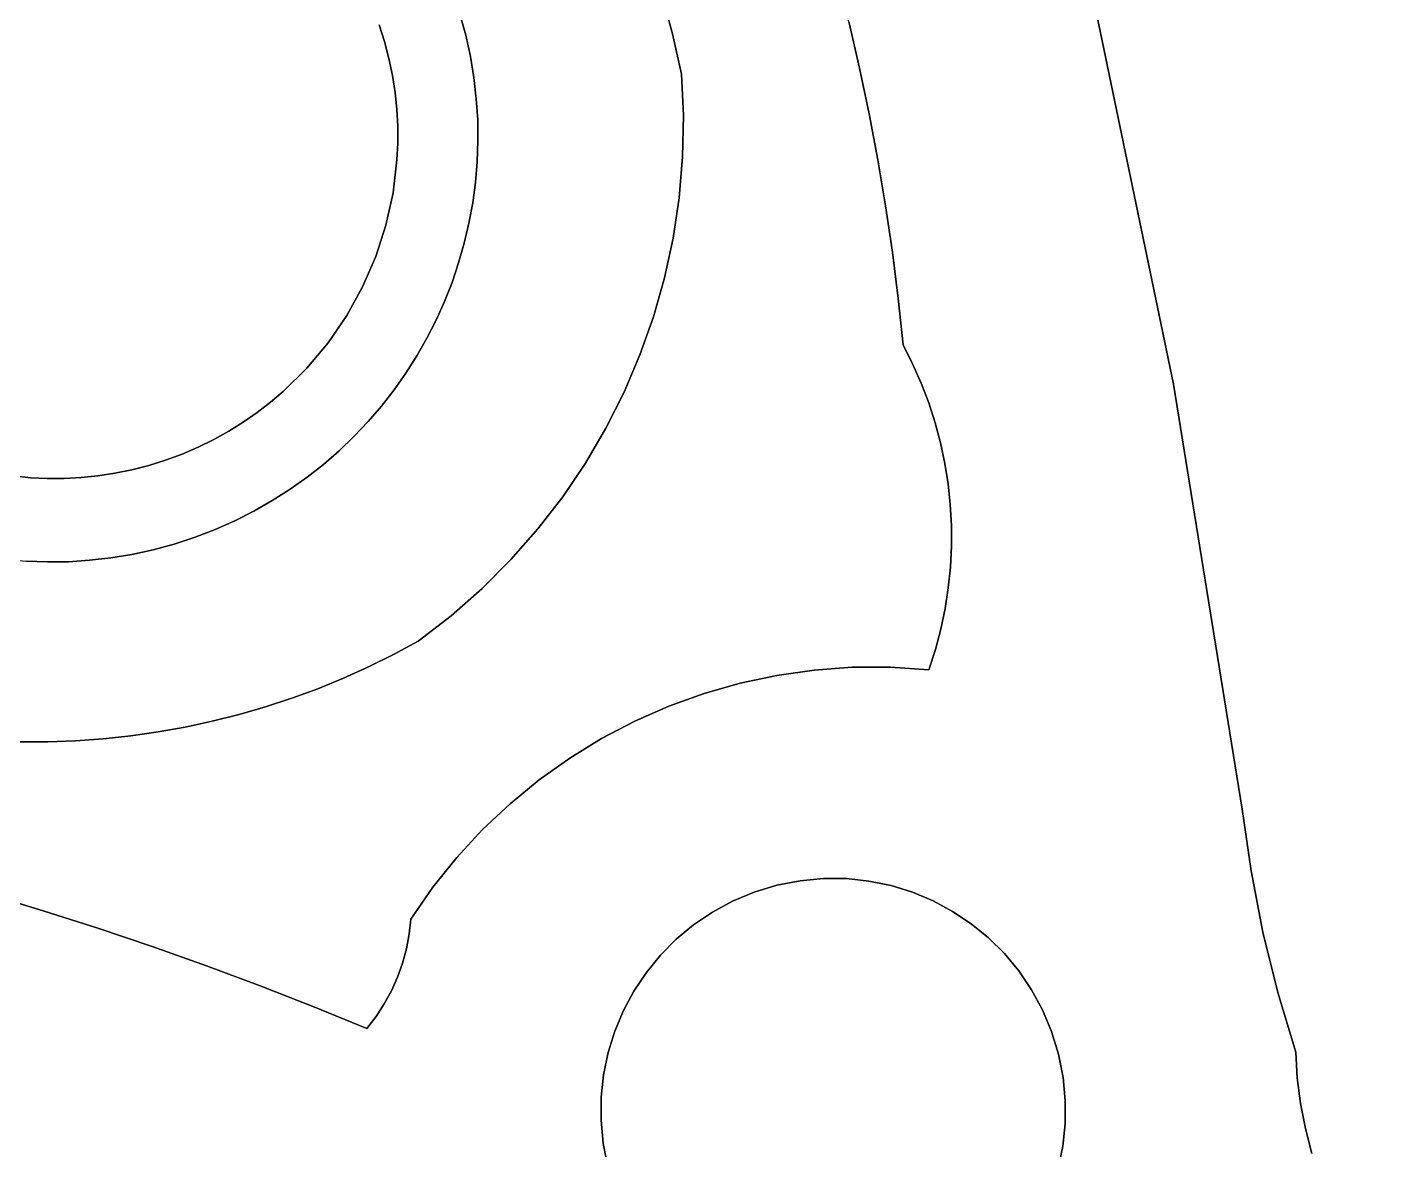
# Model space of a CAD drawing. Header units: inches. Extents: x 37.5 to 70.3, y 17.4 to 61.6.
# Drawn here: x 61.742 to 64.968, y 32.928 to 35.595 of the extents above; entities that cross this region are included whole.
import ezdxf

# ---------------------------------------------------------------- set-up
doc = ezdxf.new("R2010")
doc.units = ezdxf.units.IN
doc.layers.add('SURFACES_FOR_SKETCHUP', color=7, linetype='Continuous')

msp = doc.modelspace()

# ---------------------------------------------------------------- linework, layer by layer
at = {"layer": 'SURFACES_FOR_SKETCHUP'}
for points, invisible_edges in [([(67.5216, 36.4941), (64.2081, 35.9778), (65.8651, 35.458)], 10), ([(61.0759, 35.6958), (62.5385, 34.9782), (61.5438, 36.1078)], 11), ([(62.166, 36.0683), (61.5438, 36.1078), (62.5385, 34.9782)], 11), ([(62.578, 35.6004), (62.166, 36.0683), (62.5385, 34.9782)], 11), ([(63.6934, 35.6053), (63.7184, 35.4973), (64.2081, 35.9778)], 10), ([(63.7184, 35.4973), (63.7412, 35.3888), (64.2081, 35.9778)], 10), ([(63.7412, 35.3888), (63.7618, 35.2798), (64.2081, 35.9778)], 10), ([(64.4637, 34.7469), (64.2081, 35.9778), (63.7618, 35.2798)], 10), ([(64.4637, 34.7469), (65.8387, 35.3444), (64.2081, 35.9778)], 3), ([(65.8504, 35.4015), (64.2081, 35.9778), (65.8387, 35.3444)], 3), ([(65.8651, 35.458), (64.2081, 35.9778), (65.8504, 35.4015)], 3), ([(62.7833, 35.5754), (63.2179, 35.7654), (62.7696, 35.6256)], 3), ([(63.2179, 35.7654), (62.7833, 35.5754), (63.2487, 35.6729)], 3), ([(61.4485, 34.6057), (62.0707, 34.5662), (61.0759, 35.6958)], 11), ([(62.5385, 34.9782), (61.0759, 35.6958), (62.0707, 34.5662)], 11), ([(63.2746, 35.5789), (63.6661, 35.7127), (63.2487, 35.6729)], 3), ([(63.6661, 35.7127), (63.2746, 35.5789), (63.6934, 35.6053)], 3), ([(62.7942, 35.5251), (63.2487, 35.6729), (62.7833, 35.5754)], 3), ([(63.2487, 35.6729), (62.7942, 35.5251), (63.2746, 35.5789)], 3), ([(62.5906, 35.5604), (62.7696, 35.6256), (62.578, 35.6004)], 3), ([(62.7696, 35.6256), (62.5906, 35.5604), (62.7833, 35.5754)], 3), ([(62.5385, 34.9782), (62.5696, 35.0499), (62.578, 35.6004)], 10), ([(62.5906, 35.5604), (62.578, 35.6004), (62.5696, 35.0499)], 10), ([(63.2957, 35.4834), (63.6934, 35.6053), (63.2746, 35.5789)], 3), ([(63.6934, 35.6053), (63.2957, 35.4834), (63.7184, 35.4973)], 3), ([(62.5696, 35.0499), (62.5937, 35.1244), (62.5906, 35.5604)], 10), ([(62.601, 35.5202), (62.7833, 35.5754), (62.5906, 35.5604)], 3), ([(62.601, 35.5202), (62.5906, 35.5604), (62.5937, 35.1244)], 10), ([(62.7833, 35.5754), (62.601, 35.5202), (62.7942, 35.5251)], 3), ([(62.8026, 35.4748), (63.2746, 35.5789), (62.7942, 35.5251)], 3), ([(63.2746, 35.5789), (62.8026, 35.4748), (63.2957, 35.4834)], 3), ([(62.6093, 35.48), (62.7942, 35.5251), (62.601, 35.5202)], 3), ([(62.7942, 35.5251), (62.6093, 35.48), (62.8026, 35.4748)], 3), ([(62.5937, 35.1244), (62.6106, 35.2012), (62.601, 35.5202)], 10), ([(62.6093, 35.48), (62.601, 35.5202), (62.6106, 35.2012)], 10), ([(63.3001, 35.3847), (63.7184, 35.4973), (63.2957, 35.4834)], 3), ([(63.7184, 35.4973), (63.3001, 35.3847), (63.7412, 35.3888)], 3), ([(62.6155, 35.4397), (62.8026, 35.4748), (62.6093, 35.48)], 3), ([(62.62, 35.2797), (62.6093, 35.48), (62.6106, 35.2012)], 3), ([(62.6155, 35.4397), (62.6093, 35.48), (62.62, 35.2797)], 10), ([(62.8026, 35.4748), (62.6155, 35.4397), (62.8084, 35.4245)], 3), ([(62.8026, 35.4748), (62.8084, 35.4245), (63.2957, 35.4834)], 10), ([(63.3001, 35.3847), (63.2957, 35.4834), (62.8084, 35.4245)], 10), ([(62.6196, 35.3995), (62.8084, 35.4245), (62.6155, 35.4397)], 3), ([(62.6155, 35.4397), (62.62, 35.2797), (62.6196, 35.3995)], 3), ([(62.8084, 35.4245), (62.6196, 35.3995), (62.8116, 35.3744)], 3), ([(63.3001, 35.3847), (62.8084, 35.4245), (62.8116, 35.3744)], 9), ([(62.6217, 35.3593), (62.8116, 35.3744), (62.6196, 35.3995)], 3), ([(62.6217, 35.3593), (62.6196, 35.3995), (62.6218, 35.3194)], 2), ([(62.62, 35.2797), (62.6218, 35.3194), (62.6196, 35.3995)], 10), ([(62.8116, 35.3744), (62.6217, 35.3593), (62.8123, 35.3246)], 3), ([(62.6218, 35.3194), (62.8123, 35.3246), (62.6217, 35.3593)], 3), ([(63.3001, 35.3847), (62.8116, 35.3744), (62.8123, 35.3246)], 9), ([(63.3001, 35.3847), (62.8123, 35.3246), (63.2981, 35.2867)], 3), ([(63.7412, 35.3888), (63.2981, 35.2867), (63.7618, 35.2798)], 3), ([(63.2981, 35.2867), (63.7412, 35.3888), (63.3001, 35.3847)], 3), ([(65.8387, 35.3444), (64.4637, 34.7469), (65.83, 35.2869)], 3), ([(62.6218, 35.3194), (62.62, 35.2797), (62.8106, 35.275)], 10), ([(62.8106, 35.275), (62.8123, 35.3246), (62.6218, 35.3194)], 10), ([(62.8106, 35.275), (63.2981, 35.2867), (62.8123, 35.3246)], 3), ([(62.62, 35.2797), (62.6106, 35.2012), (62.8064, 35.2258)], 10), ([(62.8064, 35.2258), (62.8106, 35.275), (62.62, 35.2797)], 10), ([(62.8064, 35.2258), (63.2899, 35.1896), (62.8106, 35.275)], 3), ([(63.2981, 35.2867), (62.8106, 35.275), (63.2899, 35.1896)], 3), ([(63.2899, 35.1896), (63.7618, 35.2798), (63.2981, 35.2867)], 3), ([(63.7618, 35.2798), (63.2899, 35.1896), (63.7802, 35.1704)], 3), ([(63.7618, 35.2798), (63.7802, 35.1704), (64.4637, 34.7469)], 10), ([(65.83, 35.2869), (64.4637, 34.7469), (65.8244, 35.229)], 3), ([(62.6106, 35.2012), (62.5937, 35.1244), (62.791, 35.1289)], 10), ([(62.7998, 35.1771), (62.8064, 35.2258), (62.6106, 35.2012)], 10), ([(62.791, 35.1289), (62.7998, 35.1771), (62.6106, 35.2012)], 10), ([(62.7998, 35.1771), (63.2755, 35.0938), (62.8064, 35.2258)], 3), ([(63.2899, 35.1896), (62.8064, 35.2258), (63.2755, 35.0938)], 3), ([(65.8244, 35.229), (64.4637, 34.7469), (65.8218, 35.1709)], 3), ([(62.791, 35.1289), (63.2755, 35.0938), (62.7998, 35.1771)], 3), ([(63.2755, 35.0938), (63.7802, 35.1704), (63.2899, 35.1896)], 3), ([(63.7802, 35.1704), (63.2755, 35.0938), (63.7963, 35.0605)], 3), ([(63.7802, 35.1704), (63.7963, 35.0605), (64.4637, 34.7469)], 10), ([(65.8218, 35.1709), (64.4637, 34.7469), (65.8223, 35.1127)], 3), ([(62.5937, 35.1244), (62.5696, 35.0499), (62.7664, 35.0345)], 10), ([(62.7798, 35.0814), (62.791, 35.1289), (62.5937, 35.1244)], 10), ([(62.7664, 35.0345), (62.7798, 35.0814), (62.5937, 35.1244)], 10), ([(62.7798, 35.0814), (63.2551, 34.9994), (62.791, 35.1289)], 3), ([(63.2755, 35.0938), (62.791, 35.1289), (63.2551, 34.9994)], 3), ([(65.8223, 35.1127), (64.4637, 34.7469), (65.826, 35.0546)], 3), ([(62.7664, 35.0345), (63.2288, 34.9067), (62.7798, 35.0814)], 3), ([(63.2551, 34.9994), (62.7798, 35.0814), (63.2288, 34.9067)], 3), ([(63.2551, 34.9994), (63.7963, 35.0605), (63.2755, 35.0938)], 3), ([(62.5696, 35.0499), (62.5385, 34.9782), (62.7329, 34.9433)], 10), ([(62.7329, 34.9433), (62.7507, 34.9885), (62.5696, 35.0499)], 10), ([(62.7664, 35.0345), (62.5696, 35.0499), (62.7507, 34.9885)], 3), ([(63.7963, 35.0605), (63.2551, 34.9994), (63.8102, 34.9503)], 3), ([(63.7963, 35.0605), (63.8102, 34.9503), (64.4637, 34.7469)], 10), ([(65.826, 35.0546), (64.4637, 34.7469), (65.8327, 34.9966)], 3), ([(62.7507, 34.9885), (63.1968, 34.8161), (62.7664, 35.0345)], 3), ([(63.2288, 34.9067), (62.7664, 35.0345), (63.1968, 34.8161)], 3), ([(62.5385, 34.9782), (62.0707, 34.5662), (62.5008, 34.9097)], 3), ([(62.5008, 34.9097), (62.691, 34.8558), (62.5385, 34.9782)], 3), ([(62.691, 34.8558), (62.713, 34.899), (62.5385, 34.9782)], 10), ([(62.713, 34.899), (62.7329, 34.9433), (62.5385, 34.9782)], 10), ([(62.7329, 34.9433), (63.1968, 34.8161), (62.7507, 34.9885)], 3), ([(63.2288, 34.9067), (63.8102, 34.9503), (63.2551, 34.9994)], 3), ([(65.8327, 34.9966), (64.4637, 34.7469), (65.8365, 34.0907)], 3), ([(62.713, 34.899), (63.1592, 34.7277), (62.7329, 34.9433)], 3), ([(63.1968, 34.8161), (62.7329, 34.9433), (63.1592, 34.7277)], 3), ([(63.8102, 34.9503), (63.2288, 34.9067), (63.8218, 34.8398)], 3), ([(63.8102, 34.9503), (63.8218, 34.8398), (63.8445, 34.7948)], 8), ([(63.8102, 34.9503), (63.8445, 34.7948), (64.4637, 34.7469)], 11), ([(62.11, 34.5807), (62.5008, 34.9097), (62.0707, 34.5662)], 3), ([(62.5008, 34.9097), (62.11, 34.5807), (62.4566, 34.8451)], 3), ([(62.4566, 34.8451), (62.641, 34.7726), (62.5008, 34.9097)], 3), ([(62.667, 34.8136), (62.5008, 34.9097), (62.641, 34.7726)], 3), ([(62.691, 34.8558), (62.5008, 34.9097), (62.667, 34.8136)], 3), ([(62.691, 34.8558), (63.116, 34.642), (62.713, 34.899)], 3), ([(63.1592, 34.7277), (62.713, 34.899), (63.116, 34.642)], 3), ([(63.1968, 34.8161), (63.8218, 34.8398), (63.2288, 34.9067)], 3), ([(62.11, 34.5807), (62.1481, 34.5971), (62.4566, 34.8451)], 10), ([(62.4063, 34.7848), (62.4566, 34.8451), (62.1481, 34.5971)], 10), ([(62.4063, 34.7848), (62.5831, 34.6946), (62.4566, 34.8451)], 3), ([(62.613, 34.7329), (62.4566, 34.8451), (62.5831, 34.6946)], 3), ([(62.641, 34.7726), (62.4566, 34.8451), (62.613, 34.7329)], 3), ([(62.667, 34.8136), (63.0674, 34.559), (62.691, 34.8558)], 3), ([(63.116, 34.642), (62.691, 34.8558), (63.0674, 34.559)], 3), ([(62.641, 34.7726), (63.0674, 34.559), (62.667, 34.8136)], 3), ([(63.1592, 34.7277), (63.8445, 34.7948), (63.1968, 34.8161)], 3), ([(63.8218, 34.8398), (63.1968, 34.8161), (63.8445, 34.7948)], 3), ([(62.1481, 34.5971), (62.185, 34.6152), (62.4063, 34.7848)], 10), ([(62.35, 34.7293), (62.4063, 34.7848), (62.185, 34.6152)], 10), ([(62.35, 34.7293), (62.5178, 34.6221), (62.4063, 34.7848)], 3), ([(62.5513, 34.6576), (62.4063, 34.7848), (62.5178, 34.6221)], 3), ([(62.5831, 34.6946), (62.4063, 34.7848), (62.5513, 34.6576)], 3), ([(63.8445, 34.7948), (63.1592, 34.7277), (63.8648, 34.749)], 3), ([(63.8648, 34.749), (64.4637, 34.7469), (63.8445, 34.7948)], 3), ([(62.613, 34.7329), (63.0136, 34.4791), (62.641, 34.7726)], 3), ([(63.0674, 34.559), (62.641, 34.7726), (63.0136, 34.4791)], 3), ([(63.8648, 34.749), (63.1592, 34.7277), (63.8826, 34.7023)], 3), ([(63.8826, 34.7023), (64.4637, 34.7469), (63.8648, 34.749)], 3), ([(63.8826, 34.7023), (63.8979, 34.6549), (64.4637, 34.7469)], 10), ([(63.8979, 34.6549), (63.9106, 34.6069), (64.4637, 34.7469)], 10), ([(63.9106, 34.6069), (63.9209, 34.5585), (64.4637, 34.7469)], 10), ([(63.9209, 34.5585), (63.9286, 34.5096), (64.4637, 34.7469)], 10), ([(63.9286, 34.5096), (63.9338, 34.4604), (64.4637, 34.7469)], 10), ([(64.6269, 33.7366), (64.4637, 34.7469), (63.9291, 34.2626)], 10), ([(63.9341, 34.312), (63.9291, 34.2626), (64.4637, 34.7469)], 10), ([(63.9338, 34.4604), (63.9365, 34.411), (64.4637, 34.7469)], 10), ([(63.9366, 34.3615), (63.9341, 34.312), (64.4637, 34.7469)], 10), ([(63.9365, 34.411), (63.9366, 34.3615), (64.4637, 34.7469)], 10), ([(64.6269, 33.7366), (65.8365, 34.0907), (64.4637, 34.7469)], 3), ([(62.2207, 34.6349), (62.35, 34.7293), (62.185, 34.6152)], 3), ([(62.2207, 34.6349), (62.255, 34.6563), (62.35, 34.7293)], 10), ([(62.3197, 34.7035), (62.35, 34.7293), (62.255, 34.6563)], 10), ([(62.3197, 34.7035), (62.4453, 34.556), (62.35, 34.7293)], 3), ([(62.5178, 34.6221), (62.35, 34.7293), (62.4824, 34.5882)], 3), ([(62.4824, 34.5882), (62.35, 34.7293), (62.4453, 34.556)], 3), ([(62.5831, 34.6946), (62.9547, 34.4026), (62.613, 34.7329)], 3), ([(63.0136, 34.4791), (62.613, 34.7329), (62.9547, 34.4026)], 3), ([(63.116, 34.642), (63.9106, 34.6069), (63.1592, 34.7277)], 3), ([(63.8979, 34.6549), (63.1592, 34.7277), (63.9106, 34.6069)], 3), ([(63.8826, 34.7023), (63.1592, 34.7277), (63.8979, 34.6549)], 3), ([(62.288, 34.6792), (62.3197, 34.7035), (62.255, 34.6563)], 2), ([(62.288, 34.6792), (62.4065, 34.5255), (62.3197, 34.7035)], 3), ([(62.4453, 34.556), (62.3197, 34.7035), (62.4065, 34.5255)], 3), ([(62.5513, 34.6576), (62.9547, 34.4026), (62.5831, 34.6946)], 3), ([(62.255, 34.6563), (62.2207, 34.6349), (62.324, 34.4699)], 10), ([(62.288, 34.6792), (62.255, 34.6563), (62.3661, 34.4968)], 10), ([(62.324, 34.4699), (62.3661, 34.4968), (62.255, 34.6563)], 10), ([(62.4065, 34.5255), (62.288, 34.6792), (62.3661, 34.4968)], 3), ([(62.5178, 34.6221), (62.8907, 34.3298), (62.5513, 34.6576)], 3), ([(62.9547, 34.4026), (62.5513, 34.6576), (62.8907, 34.3298)], 3), ([(62.2207, 34.6349), (62.185, 34.6152), (62.2804, 34.4451)], 10), ([(62.2804, 34.4451), (62.324, 34.4699), (62.2207, 34.6349)], 10), ([(62.4824, 34.5882), (62.8219, 34.2608), (62.5178, 34.6221)], 3), ([(62.8907, 34.3298), (62.5178, 34.6221), (62.8219, 34.2608)], 3), ([(63.116, 34.642), (63.0674, 34.559), (63.5221, 34.0548)], 10), ([(63.5221, 34.0548), (63.9209, 34.5585), (63.116, 34.642)], 11), ([(63.9106, 34.6069), (63.116, 34.642), (63.9209, 34.5585)], 3), ([(61.4485, 34.6057), (61.5202, 34.5746), (62.0707, 34.5662)], 10), ([(62.1481, 34.5971), (62.11, 34.5807), (62.1886, 34.4016)], 10), ([(62.1481, 34.5971), (62.2352, 34.4223), (62.185, 34.6152)], 3), ([(62.1886, 34.4016), (62.2352, 34.4223), (62.1481, 34.5971)], 10), ([(62.2804, 34.4451), (62.185, 34.6152), (62.2352, 34.4223)], 3), ([(62.4824, 34.5882), (62.4453, 34.556), (62.7483, 34.1961)], 10), ([(62.8219, 34.2608), (62.4824, 34.5882), (62.7483, 34.1961)], 3), ([(62.0707, 34.5662), (61.5202, 34.5746), (62.0306, 34.5536)], 3), ([(61.5947, 34.5505), (62.0306, 34.5536), (61.5202, 34.5746)], 3), ([(62.0306, 34.5536), (61.5947, 34.5505), (61.9905, 34.5432)], 3), ([(61.9905, 34.5432), (62.0409, 34.3533), (62.0306, 34.5536)], 3), ([(62.0306, 34.5536), (62.0911, 34.3669), (62.0707, 34.5662)], 3), ([(62.0911, 34.3669), (62.0306, 34.5536), (62.0409, 34.3533)], 3), ([(62.11, 34.5807), (62.0707, 34.5662), (62.1406, 34.3831)], 10), ([(62.0911, 34.3669), (62.1406, 34.3831), (62.0707, 34.5662)], 10), ([(62.1406, 34.3831), (62.1886, 34.4016), (62.11, 34.5807)], 10), ([(62.4453, 34.556), (62.4065, 34.5255), (62.7483, 34.1961)], 10), ([(63.0674, 34.559), (63.0136, 34.4791), (63.4348, 34.0362)], 10), ([(63.4348, 34.0362), (63.5221, 34.0548), (63.0674, 34.559)], 10), ([(63.6109, 34.0675), (63.9209, 34.5585), (63.5221, 34.0548)], 3), ([(63.9209, 34.5585), (63.6109, 34.0675), (63.9286, 34.5096)], 3), ([(61.6714, 34.5336), (61.9905, 34.5432), (61.5947, 34.5505)], 3), ([(61.9905, 34.5432), (61.6714, 34.5336), (61.9502, 34.5349)], 3), ([(61.7499, 34.5242), (61.9502, 34.5349), (61.6714, 34.5336)], 3), ([(61.7499, 34.5242), (61.6714, 34.5336), (61.6913, 34.3301)], 10), ([(61.6913, 34.3301), (61.7404, 34.326), (61.7499, 34.5242)], 10), ([(61.7896, 34.5224), (61.7499, 34.5242), (61.7404, 34.326)], 10), ([(61.7404, 34.326), (61.79, 34.3242), (61.7896, 34.5224)], 10), ([(61.91, 34.5287), (61.9502, 34.5349), (61.7499, 34.5242)], 10), ([(61.91, 34.5287), (61.7499, 34.5242), (61.8697, 34.5246)], 3), ([(61.7499, 34.5242), (61.7896, 34.5224), (61.8697, 34.5246)], 10), ([(61.8296, 34.5225), (61.8697, 34.5246), (61.7896, 34.5224)], 2), ([(61.7896, 34.5224), (61.79, 34.3242), (61.8296, 34.5225)], 3), ([(61.8399, 34.3249), (61.8296, 34.5225), (61.79, 34.3242)], 3), ([(61.8296, 34.5225), (61.8399, 34.3249), (61.8697, 34.5246)], 3), ([(61.89, 34.3282), (61.8697, 34.5246), (61.8399, 34.3249)], 3), ([(61.8697, 34.5246), (61.89, 34.3282), (61.91, 34.5287)], 3), ([(61.9402, 34.3339), (61.91, 34.5287), (61.89, 34.3282)], 3), ([(61.91, 34.5287), (61.9402, 34.3339), (61.9502, 34.5349)], 3), ([(61.9906, 34.3423), (61.9502, 34.5349), (61.9402, 34.3339)], 3), ([(61.9502, 34.5349), (61.9906, 34.3423), (61.9905, 34.5432)], 3), ([(62.0409, 34.3533), (61.9905, 34.5432), (61.9906, 34.3423)], 3), ([(62.4065, 34.5255), (62.3661, 34.4968), (62.6119, 34.1043)], 10), ([(62.6701, 34.1357), (62.7483, 34.1961), (62.4065, 34.5255)], 10), ([(62.6119, 34.1043), (62.6701, 34.1357), (62.4065, 34.5255)], 10), ([(62.324, 34.4699), (62.5527, 34.0751), (62.3661, 34.4968)], 3), ([(62.6119, 34.1043), (62.3661, 34.4968), (62.5527, 34.0751)], 3), ([(63.9286, 34.5096), (63.6109, 34.0675), (63.9338, 34.4604)], 3), ([(62.2804, 34.4451), (62.4927, 34.048), (62.324, 34.4699)], 3), ([(62.5527, 34.0751), (62.324, 34.4699), (62.4927, 34.048)], 3), ([(63.3492, 34.0118), (63.0136, 34.4791), (62.9547, 34.4026)], 9), ([(63.3492, 34.0118), (63.4348, 34.0362), (63.0136, 34.4791)], 10), ([(63.9338, 34.4604), (63.6109, 34.0675), (63.9365, 34.411)], 3), ([(62.2352, 34.4223), (62.4319, 34.0231), (62.2804, 34.4451)], 3), ([(62.4927, 34.048), (62.2804, 34.4451), (62.4319, 34.0231)], 3), ([(62.1406, 34.3831), (62.3079, 33.98), (62.1886, 34.4016)], 3), ([(62.1886, 34.4016), (62.3702, 34.0004), (62.2352, 34.4223)], 3), ([(62.3702, 34.0004), (62.1886, 34.4016), (62.3079, 33.98)], 3), ([(62.4319, 34.0231), (62.2352, 34.4223), (62.3702, 34.0004)], 3), ([(62.8907, 34.3298), (63.1845, 33.9459), (62.9547, 34.4026)], 3), ([(63.3492, 34.0118), (62.9547, 34.4026), (63.2657, 33.9816)], 3), ([(63.2657, 33.9816), (62.9547, 34.4026), (63.1845, 33.9459)], 3), ([(63.9365, 34.411), (63.6109, 34.0675), (63.9366, 34.3615)], 3), ([(62.0409, 34.3533), (62.1814, 33.9457), (62.0911, 34.3669)], 3), ([(62.0911, 34.3669), (62.2449, 33.9617), (62.1406, 34.3831)], 3), ([(62.2449, 33.9617), (62.0911, 34.3669), (62.1814, 33.9457)], 3), ([(62.3079, 33.98), (62.1406, 34.3831), (62.2449, 33.9617)], 3), ([(63.7009, 34.074), (63.9366, 34.3615), (63.6109, 34.0675)], 3), ([(63.9366, 34.3615), (63.7009, 34.074), (63.9341, 34.312)], 3), ([(61.8399, 34.3249), (61.9225, 33.9042), (61.89, 34.3282)], 3), ([(61.89, 34.3282), (61.9878, 33.9112), (61.9402, 34.3339)], 3), ([(61.9878, 33.9112), (61.89, 34.3282), (61.9225, 33.9042)], 3), ([(61.9402, 34.3339), (62.0528, 33.9204), (61.9906, 34.3423)], 3), ([(62.0528, 33.9204), (61.9402, 34.3339), (61.9878, 33.9112)], 3), ([(61.9906, 34.3423), (62.1173, 33.9319), (62.0409, 34.3533)], 3), ([(62.1173, 33.9319), (61.9906, 34.3423), (62.0528, 33.9204)], 3), ([(62.1814, 33.9457), (62.0409, 34.3533), (62.1173, 33.9319)], 3), ([(62.8219, 34.2608), (63.1059, 33.9047), (62.8907, 34.3298)], 3), ([(63.1845, 33.9459), (62.8907, 34.3298), (63.1059, 33.9047)], 3), ([(61.7404, 34.326), (61.7251, 33.8973), (61.79, 34.3242)], 3), ([(61.7911, 33.8973), (61.79, 34.3242), (61.7251, 33.8973)], 3), ([(61.79, 34.3242), (61.8569, 33.8996), (61.8399, 34.3249)], 3), ([(61.8569, 33.8996), (61.79, 34.3242), (61.7911, 33.8973)], 3), ([(61.9225, 33.9042), (61.8399, 34.3249), (61.8569, 33.8996)], 3), ([(63.9341, 34.312), (63.7009, 34.074), (63.9291, 34.2626)], 3), ([(63.9291, 34.2626), (63.7009, 34.074), (63.9215, 34.2134)], 3), ([(63.9291, 34.2626), (63.9215, 34.2134), (64.6269, 33.7366)], 10), ([(62.7483, 34.1961), (63.0302, 33.8582), (62.8219, 34.2608)], 3), ([(63.1059, 33.9047), (62.8219, 34.2608), (63.0302, 33.8582)], 3), ([(63.7917, 34.0742), (63.9215, 34.2134), (63.7009, 34.074)], 3), ([(63.9113, 34.1645), (63.9215, 34.2134), (63.7917, 34.0742)], 10), ([(63.9215, 34.2134), (63.9113, 34.1645), (64.6269, 33.7366)], 10), ([(62.6701, 34.1357), (62.9577, 33.8066), (62.7483, 34.1961)], 3), ([(63.0302, 33.8582), (62.7483, 34.1961), (62.9577, 33.8066)], 3), ([(62.6119, 34.1043), (62.8887, 33.75), (62.6701, 34.1357)], 3), ([(62.9577, 33.8066), (62.6701, 34.1357), (62.8887, 33.75)], 3), ([(63.8985, 34.116), (63.9113, 34.1645), (63.7917, 34.0742)], 10), ([(63.9113, 34.1645), (63.8985, 34.116), (64.6269, 33.7366)], 10), ([(62.5527, 34.0751), (62.8234, 33.6884), (62.6119, 34.1043)], 3), ([(62.8887, 33.75), (62.6119, 34.1043), (62.8234, 33.6884)], 3), ([(63.8832, 34.068), (63.8985, 34.116), (63.7917, 34.0742)], 2), ([(63.8985, 34.116), (63.8832, 34.068), (64.6269, 33.7366)], 10), ([(62.4927, 34.048), (62.8234, 33.6884), (62.5527, 34.0751)], 3), ([(63.7009, 34.074), (63.6109, 34.0675), (63.6871, 33.5719)], 10), ([(63.6871, 33.5719), (63.7408, 33.5662), (63.7009, 34.074)], 10), ([(63.7917, 34.0742), (63.7009, 34.074), (63.7408, 33.5662)], 10), ([(63.7408, 33.5662), (63.7932, 33.5554), (63.7917, 34.0742)], 10), ([(63.8832, 34.068), (63.7917, 34.0742), (63.7932, 33.5554)], 10), ([(65.8365, 34.0907), (64.6269, 33.7366), (65.8502, 34.0641)], 3), ([(62.4319, 34.0231), (62.7622, 33.6222), (62.4927, 34.048)], 3), ([(62.8234, 33.6884), (62.4927, 34.048), (62.7622, 33.6222)], 3), ([(63.5221, 34.0548), (63.4348, 34.0362), (63.5774, 33.5671)], 10), ([(63.6109, 34.0675), (63.5221, 34.0548), (63.6325, 33.5723)], 10), ([(63.5774, 33.5671), (63.6325, 33.5723), (63.5221, 34.0548)], 10), ([(63.6325, 33.5723), (63.6871, 33.5719), (63.6109, 34.0675)], 10), ([(63.7932, 33.5554), (63.844, 33.5396), (63.8832, 34.068)], 10), ([(63.844, 33.5396), (63.8929, 33.5191), (63.8832, 34.068)], 10), ([(63.8832, 34.068), (63.9835, 33.4647), (64.6269, 33.7366)], 11), ([(63.9395, 33.4941), (63.9835, 33.4647), (63.8832, 34.068)], 10), ([(63.8929, 33.5191), (63.9395, 33.4941), (63.8832, 34.068)], 10), ([(64.6481, 33.5902), (65.8502, 34.0641), (64.6269, 33.7366)], 3), ([(64.6764, 33.4451), (65.8502, 34.0641), (64.6481, 33.5902)], 3), ([(65.8502, 34.0641), (64.6764, 33.4451), (65.8681, 34.041)], 3), ([(64.7117, 33.3015), (65.8681, 34.041), (64.6764, 33.4451)], 3), ([(65.8681, 34.041), (64.7117, 33.3015), (65.8896, 34.0218)], 3), ([(62.3702, 34.0004), (62.7054, 33.5513), (62.4319, 34.0231)], 3), ([(62.7622, 33.6222), (62.4319, 34.0231), (62.7054, 33.5513)], 3), ([(63.3492, 34.0118), (63.2657, 33.9816), (63.468, 33.5398)], 10), ([(63.4348, 34.0362), (63.3492, 34.0118), (63.522, 33.5562)], 10), ([(63.468, 33.5398), (63.522, 33.5562), (63.3492, 34.0118)], 10), ([(63.522, 33.5562), (63.5774, 33.5671), (63.4348, 34.0362)], 10), ([(65.8896, 34.0218), (64.7117, 33.3015), (66.0388, 33.8511)], 11), ([(62.3079, 33.98), (62.2449, 33.9617), (62.6531, 33.476)], 10), ([(62.3079, 33.98), (62.7054, 33.5513), (62.3702, 34.0004)], 3), ([(62.7054, 33.5513), (62.3079, 33.98), (62.6531, 33.476)], 3), ([(63.2657, 33.9816), (63.1845, 33.9459), (63.4169, 33.5184)], 10), ([(63.4169, 33.5184), (63.468, 33.5398), (63.2657, 33.9816)], 10), ([(62.1173, 33.9319), (62.1673, 33.3648), (62.1814, 33.9457)], 3), ([(62.1673, 33.3648), (62.2951, 33.3172), (62.2449, 33.9617)], 10), ([(62.1814, 33.9457), (62.1673, 33.3648), (62.2449, 33.9617)], 3), ([(62.2951, 33.3172), (62.6531, 33.476), (62.2449, 33.9617)], 11), ([(63.1845, 33.9459), (63.1059, 33.9047), (63.3689, 33.4924)], 10), ([(63.3689, 33.4924), (63.4169, 33.5184), (63.1845, 33.9459)], 10), ([(61.9225, 33.9042), (61.9096, 33.454), (61.9878, 33.9112)], 3), ([(62.0388, 33.4104), (61.9878, 33.9112), (61.9096, 33.454)], 3), ([(61.9878, 33.9112), (62.0388, 33.4104), (62.0528, 33.9204)], 3), ([(62.0528, 33.9204), (62.0388, 33.4104), (62.1173, 33.9319)], 3), ([(62.1673, 33.3648), (62.1173, 33.9319), (62.0388, 33.4104)], 3), ([(61.7251, 33.8973), (61.6495, 33.5353), (61.7911, 33.8973)], 3), ([(61.7799, 33.4956), (61.7911, 33.8973), (61.6495, 33.5353)], 3), ([(61.9096, 33.454), (61.9225, 33.9042), (61.7799, 33.4956)], 3), ([(61.8569, 33.8996), (61.7799, 33.4956), (61.9225, 33.9042)], 3), ([(61.7911, 33.8973), (61.7799, 33.4956), (61.8569, 33.8996)], 3), ([(63.1059, 33.9047), (63.0302, 33.8582), (63.3242, 33.4621)], 10), ([(63.3242, 33.4621), (63.3689, 33.4924), (63.1059, 33.9047)], 10), ([(63.0302, 33.8582), (62.9577, 33.8066), (63.2831, 33.4279)], 10), ([(63.2831, 33.4279), (63.3242, 33.4621), (63.0302, 33.8582)], 10), ([(64.7541, 33.1597), (66.0388, 33.8511), (64.7117, 33.3015)], 3), ([(65.4658, 32.6991), (66.0388, 33.8511), (64.7541, 33.1597)], 11), ([(62.9577, 33.8066), (62.8887, 33.75), (63.2457, 33.39)], 10), ([(63.2457, 33.39), (63.2831, 33.4279), (62.9577, 33.8066)], 10), ([(62.8887, 33.75), (62.8234, 33.6884), (63.2457, 33.39)], 10), ([(63.9835, 33.4647), (64.0246, 33.4312), (64.6269, 33.7366)], 10), ([(64.0246, 33.4312), (64.0625, 33.3938), (64.6269, 33.7366)], 10), ([(64.6481, 33.5902), (64.6269, 33.7366), (64.0625, 33.3938)], 10), ([(62.8234, 33.6884), (62.7622, 33.6222), (63.2122, 33.3489)], 10), ([(63.2457, 33.39), (62.8234, 33.6884), (63.2122, 33.3489)], 3), ([(62.7622, 33.6222), (62.7054, 33.5513), (63.1828, 33.3049)], 10), ([(63.2122, 33.3489), (62.7622, 33.6222), (63.1828, 33.3049)], 3), ([(64.0625, 33.3938), (64.0967, 33.3526), (64.6481, 33.5902)], 10), ([(64.0967, 33.3526), (64.127, 33.308), (64.6481, 33.5902)], 10), ([(64.6764, 33.4451), (64.6481, 33.5902), (64.127, 33.308)], 10), ([(63.1828, 33.3049), (63.522, 33.5562), (63.2122, 33.3489)], 3), ([(63.522, 33.5562), (63.1828, 33.3049), (63.9395, 33.4941)], 11), ([(63.522, 33.5562), (63.468, 33.5398), (63.2122, 33.3489)], 10), ([(63.5774, 33.5671), (63.522, 33.5562), (63.8929, 33.5191)], 10), ([(63.9395, 33.4941), (63.8929, 33.5191), (63.522, 33.5562)], 10), ([(63.5774, 33.5671), (63.7932, 33.5554), (63.6325, 33.5723)], 3), ([(63.844, 33.5396), (63.7932, 33.5554), (63.5774, 33.5671)], 10), ([(63.8929, 33.5191), (63.844, 33.5396), (63.5774, 33.5671)], 10), ([(63.7408, 33.5662), (63.6325, 33.5723), (63.7932, 33.5554)], 3), ([(63.7408, 33.5662), (63.6871, 33.5719), (63.6325, 33.5723)], 8), ([(61.7799, 33.4956), (61.6495, 33.5353), (61.4489, 32.611)], 10), ([(62.7054, 33.5513), (62.6531, 33.476), (62.6492, 33.4405)], 8), ([(62.6492, 33.4405), (63.1578, 33.2583), (62.7054, 33.5513)], 11), ([(63.1828, 33.3049), (62.7054, 33.5513), (63.1578, 33.2583)], 3), ([(63.2122, 33.3489), (63.468, 33.5398), (63.2457, 33.39)], 3), ([(63.2457, 33.39), (63.468, 33.5398), (63.2831, 33.4279)], 3), ([(63.468, 33.5398), (63.4169, 33.5184), (63.2831, 33.4279)], 10), ([(61.4489, 32.611), (61.6281, 32.553), (61.7799, 33.4956)], 10), ([(61.9096, 33.454), (61.7799, 33.4956), (61.6281, 32.553)], 10), ([(64.1908, 33.1549), (63.9395, 33.4941), (63.1828, 33.3049)], 11), ([(63.3242, 33.4621), (63.2831, 33.4279), (63.4169, 33.5184)], 10), ([(63.4169, 33.5184), (63.3689, 33.4924), (63.3242, 33.4621)], 8), ([(63.9395, 33.4941), (64.1908, 33.1549), (63.9835, 33.4647)], 3), ([(62.4222, 33.2676), (62.6531, 33.476), (62.2951, 33.3172)], 3), ([(62.6531, 33.476), (62.4222, 33.2676), (62.6492, 33.4405)], 3), ([(64.1908, 33.1549), (64.1744, 33.2089), (63.9835, 33.4647)], 10), ([(63.9835, 33.4647), (64.1744, 33.2089), (64.0246, 33.4312)], 3), ([(62.0388, 33.4104), (61.9096, 33.454), (61.6281, 32.553)], 10), ([(62.6492, 33.4405), (62.4222, 33.2676), (62.6425, 33.4055)], 3), ([(62.6425, 33.4055), (63.1578, 33.2583), (62.6492, 33.4405)], 3), ([(64.0246, 33.4312), (64.1744, 33.2089), (64.0625, 33.3938)], 3), ([(64.127, 33.308), (64.153, 33.26), (64.6764, 33.4451)], 10), ([(64.153, 33.26), (64.1744, 33.2089), (64.6764, 33.4451)], 10), ([(64.7117, 33.3015), (64.6764, 33.4451), (64.1744, 33.2089)], 10), ([(61.6281, 32.553), (61.8063, 32.4918), (62.0388, 33.4104)], 10), ([(62.1673, 33.3648), (62.0388, 33.4104), (61.8063, 32.4918)], 10), ([(62.6331, 33.3712), (62.6425, 33.4055), (62.4222, 33.2676)], 10), ([(62.6331, 33.3712), (63.1373, 33.2094), (62.6425, 33.4055)], 3), ([(63.1578, 33.2583), (62.6425, 33.4055), (63.1373, 33.2094)], 3), ([(64.0967, 33.3526), (64.0625, 33.3938), (64.153, 33.26)], 10), ([(64.1744, 33.2089), (64.153, 33.26), (64.0625, 33.3938)], 10), ([(61.8063, 32.4918), (61.9835, 32.4276), (62.1673, 33.3648)], 10), ([(62.2951, 33.3172), (62.1673, 33.3648), (61.9835, 32.4276)], 10), ([(62.6212, 33.3379), (62.6331, 33.3712), (62.4222, 33.2676)], 10), ([(62.6212, 33.3379), (63.1373, 33.2094), (62.6331, 33.3712)], 3), ([(62.6212, 33.3379), (62.4222, 33.2676), (62.6067, 33.3055)], 3), ([(62.6067, 33.3055), (63.1215, 33.1586), (62.6212, 33.3379)], 3), ([(63.1373, 33.2094), (62.6212, 33.3379), (63.1215, 33.1586)], 3), ([(64.153, 33.26), (64.127, 33.308), (64.0967, 33.3526)], 8), ([(62.4222, 33.2676), (62.2951, 33.3172), (61.9835, 32.4276)], 10), ([(62.6067, 33.3055), (62.4222, 33.2676), (62.5898, 33.2743)], 3), ([(62.5898, 33.2743), (63.1107, 33.1061), (62.6067, 33.3055)], 3), ([(63.1215, 33.1586), (62.6067, 33.3055), (63.1107, 33.1061)], 3), ([(63.1828, 33.3049), (63.1578, 33.2583), (63.1207, 32.8874)], 10), ([(63.1207, 32.8874), (63.7895, 32.4861), (63.1828, 33.3049)], 11), ([(64.1908, 33.1549), (63.1828, 33.3049), (63.7895, 32.4861)], 11), ([(64.1744, 33.2089), (64.1908, 33.1549), (64.7117, 33.3015)], 10), ([(64.1908, 33.1549), (64.2017, 33.0995), (64.7117, 33.3015)], 10), ([(64.7541, 33.1597), (64.7117, 33.3015), (64.2017, 33.0995)], 10), ([(61.9835, 32.4276), (62.121, 32.3694), (62.4222, 33.2676)], 10), ([(62.5486, 33.2161), (62.4222, 33.2676), (62.121, 32.3694)], 10), ([(62.5704, 33.2445), (62.5898, 33.2743), (62.4222, 33.2676)], 10), ([(62.5486, 33.2161), (62.5704, 33.2445), (62.4222, 33.2676)], 2), ([(62.5704, 33.2445), (63.105, 33.0525), (62.5898, 33.2743)], 3), ([(63.1107, 33.1061), (62.5898, 33.2743), (63.105, 33.0525)], 3), ([(62.5486, 33.2161), (63.105, 33.0525), (62.5704, 33.2445)], 3), ([(63.1578, 33.2583), (63.1373, 33.2094), (63.1098, 32.9428)], 10), ([(63.1098, 32.9428), (63.1207, 32.8874), (63.1578, 33.2583)], 10), ([(62.121, 32.3694), (62.2568, 32.3077), (62.5486, 33.2161)], 10), ([(62.2568, 32.3077), (62.391, 32.2427), (62.5486, 33.2161)], 10), ([(62.391, 32.2427), (63.1371, 32.8333), (62.5486, 33.2161)], 11), ([(63.1207, 32.8874), (62.5486, 33.2161), (63.1371, 32.8333)], 3), ([(63.1098, 32.9428), (62.5486, 33.2161), (63.1207, 32.8874)], 3), ([(63.1046, 32.9979), (62.5486, 33.2161), (63.1098, 32.9428)], 3), ([(63.105, 33.0525), (62.5486, 33.2161), (63.1046, 32.9979)], 3), ([(63.1373, 33.2094), (63.1215, 33.1586), (63.1098, 32.9428)], 10), ([(63.1107, 33.1061), (63.1046, 32.9979), (63.1215, 33.1586)], 3), ([(63.1098, 32.9428), (63.1215, 33.1586), (63.1046, 32.9979)], 3), ([(63.7895, 32.4861), (64.1287, 32.7374), (64.1908, 33.1549)], 11), ([(64.1287, 32.7374), (64.1537, 32.784), (64.1908, 33.1549)], 10), ([(64.2017, 33.0995), (64.1908, 33.1549), (64.1537, 32.784)], 10), ([(64.7579, 33.0986), (64.7541, 33.1597), (64.2017, 33.0995)], 10), ([(64.7541, 33.1597), (64.7579, 33.0986), (65.2861, 32.6802)], 10), ([(65.3758, 32.6911), (64.7541, 33.1597), (65.2861, 32.6802)], 3), ([(65.3758, 32.6911), (65.4658, 32.6991), (64.7541, 33.1597)], 10), ([(63.1107, 33.1061), (63.105, 33.0525), (63.1046, 32.9979)], 8), ([(64.1537, 32.784), (64.1742, 32.8329), (64.2017, 33.0995)], 10), ([(64.1742, 32.8329), (64.19, 32.8837), (64.2017, 33.0995)], 10), ([(64.2017, 33.0995), (64.19, 32.8837), (64.2069, 33.0443)], 3), ([(64.2017, 33.0995), (64.2069, 33.0443), (64.7579, 33.0986)], 10), ([(64.7656, 33.038), (64.7579, 33.0986), (64.2069, 33.0443)], 10), ([(64.7579, 33.0986), (64.7656, 33.038), (65.1217, 32.6868)], 10), ([(65.1217, 32.6868), (65.2861, 32.6802), (64.7579, 33.0986)], 11), ([(64.2008, 32.9361), (64.2069, 33.0443), (64.19, 32.8837)], 3), ([(64.2008, 32.9361), (64.2065, 32.9898), (64.2069, 33.0443)], 8), ([(64.2069, 33.0443), (64.2065, 32.9898), (64.7656, 33.038)], 10), ([(64.7771, 32.9781), (64.7656, 33.038), (64.2065, 32.9898)], 10), ([(64.7771, 32.9781), (65.0836, 32.6938), (64.7656, 33.038)], 3), ([(65.0836, 32.6938), (65.1217, 32.6868), (64.7656, 33.038)], 10), ([(64.2065, 32.9898), (64.2008, 32.9361), (64.7771, 32.9781)], 10), ([(64.7924, 32.9192), (64.7771, 32.9781), (64.2008, 32.9361)], 10), ([(64.7924, 32.9192), (65.0836, 32.6938), (64.7771, 32.9781)], 3), ([(64.2008, 32.9361), (64.19, 32.8837), (64.7924, 32.9192)], 10)]:
    msp.add_3dface(points, dxfattribs=dict(at, invisible_edges=invisible_edges))

doc.saveas('drawing.dxf')
